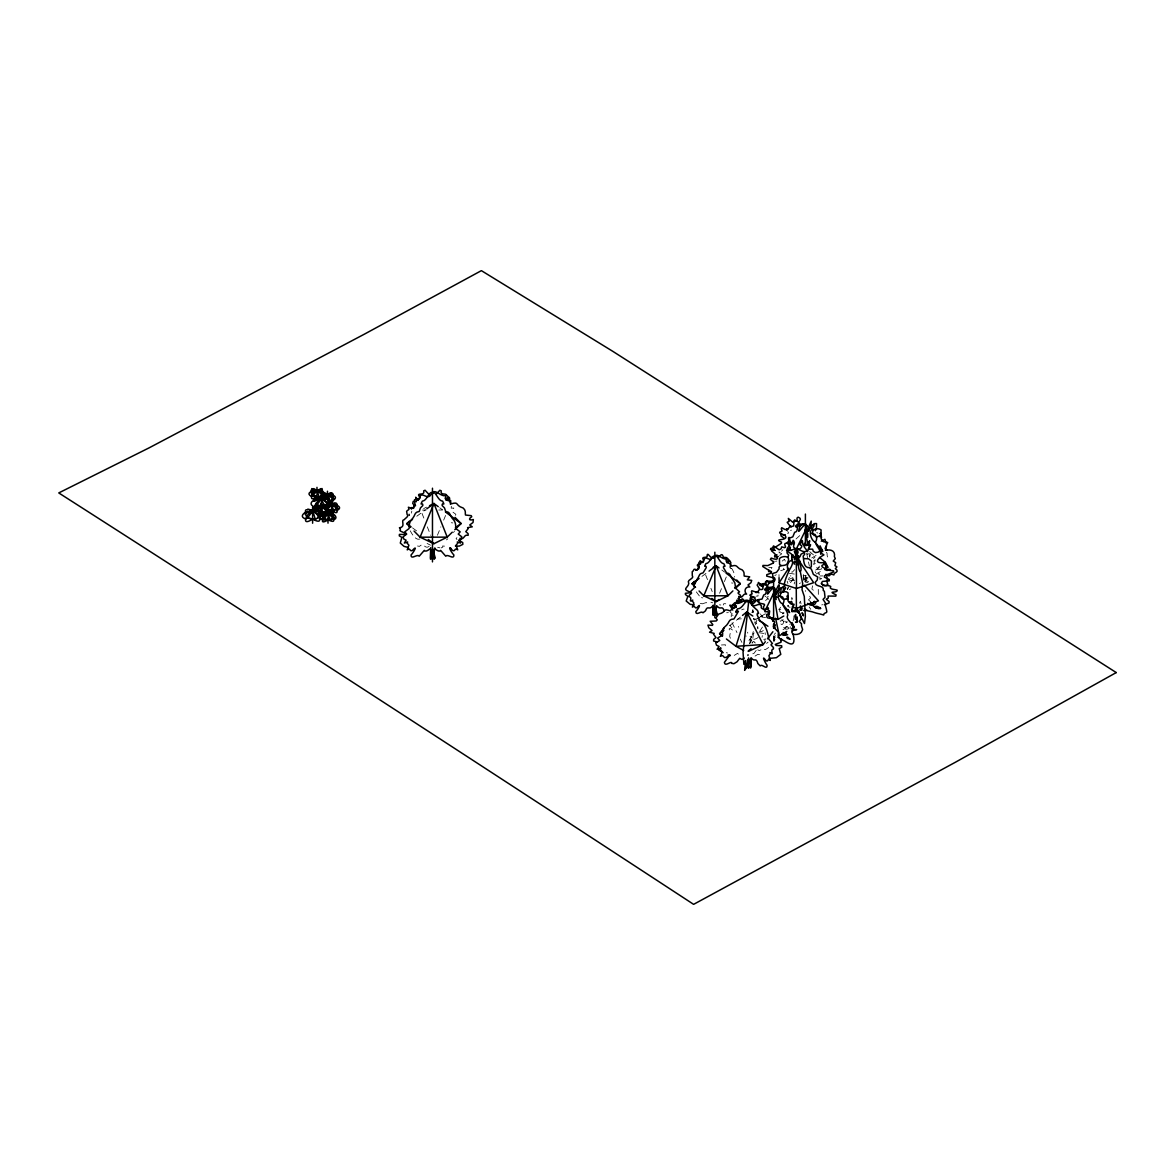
<?xml version="1.0" encoding="UTF-8"?>
<svg xmlns="http://www.w3.org/2000/svg" width="1175" height="1175" viewBox="0 0 1175 1175"><rect width="100%" height="100%" fill="white"/><g stroke="black" fill="none" stroke-linecap="round" stroke-linejoin="round"><path stroke-width="0.75" stroke-dasharray="5 3.75" d="M753.248 612.278L753.058 609.84M796.856 621.781L797.208 615.715M797.384 621.59L796.988 615.553M783.652 568.259L783.652 569.552L784.474 569.214M807.181 553.543L807.357 554.438L808.811 553.748M795.974 614.305L795.828 622.794L797.032 621.59M451.332 506.308L451.215 508.188L453.785 508.026L452.962 512.168L455.827 514.298L455.621 515.355M731.628 568.318C732.657 569.728 735.124 574.428 734.581 577.072M782.433 613.879L783.373 612.542M797.267 620.518L797.105 622.603L795.02 621.913M810.75 609.326L809.134 606.887M794.168 583.96L794.726 581.948M779.921 611.925L779.495 609.105L780.567 607.181M795.666 614.07L795.402 622.471L797.37 622.163M753.542 633.296L752.162 643.048M801.027 603.891L800.469 601.203L799.073 603.774M784.827 621.134L785.59 621.413M752.426 609.869L752.734 612.528M753.674 618.314L753.454 619.592M809.443 556.979L810.912 553.778M783.005 629.697L784.944 628.522C786.956 626.084 789.571 626.525 790.041 624.101M815.612 570.066L819.518 567.54M747.785 633.149L747.638 632.194M752.911 612.572L753.16 611.352L751.648 612.322M819.842 575.97L822.838 575.912M749.488 643.562L753.293 631.548M755.452 624.674L757.082 619.533M782.697 619.739L782.447 620.664L783.417 619.842M788.601 587.265L787.529 589.571M826.466 552.221C827.773 553.645 826.48 555.129 827.714 557.17L826.627 560.387M437.423 535.257L440.889 526.841M443.665 520.099L445.751 515.047M719.585 593.272L721.641 588.264M724.387 581.61L726.444 576.602M819.636 574.722L818.887 573.106L818.314 574.281M756.201 650.392L753.895 653.462L750.605 654.431M783.622 613.761L784.078 612.807M757.875 628.772L757.743 626.407M728.324 612.616L726.649 612.748M765.557 617.551L762.002 617.022L763.544 613.849M757.875 628.199L757.611 627.332M791.48 599.367L791.788 597.488L792.655 599.265M411.456 513.108L411.793 511.125M787.544 606.388L788.205 605.228M765.087 632.738L765.307 634.529M781.052 620.885L781.742 619.798M749.9 643.533L751.883 639.832L748.519 641.344L754.13 632.884M759.755 631.239L762.546 626.892M787.353 622.06L785.855 622.809L786.971 621.384M754.335 619.754L755.084 618.652M815.215 560.475L813.761 563.589M453.477 532.554L454.387 531.291M773.767 641.873L774.986 639.611L773.429 635.469M784.606 559.564L785.297 561.121M447.851 538.782L446.456 539.913M771.388 568.553L772.004 567.437L768.788 567.701M752.073 643.033C755.114 639.112 753.439 643.283 755.452 642.931M780.817 621.281L780.156 620.929M793.125 620.797C794.08 618.682 794.506 614.701 792.728 614.114M762.076 637.276L762.325 635.587M738.517 626.393L738.737 627.274M775.515 633.031L774.207 634.485M784.459 559.256L782.183 561.107M790.393 582.668L795.034 577.41M791.553 530.145L790.467 530.351M815.156 559.579L813.658 561.165M806.138 577.175L805.815 581.963M766.599 643.415L768.083 642.137M788.616 578.408L789.512 577.468M796.033 538.972L800.043 535.33M765.601 600.543L768.274 598.119M813.408 558.492L814.907 557.244M763.265 630.549L761.576 631.621A6.8 3.936 60 0 0 760.225 631.504L759.784 631.313M729.616 625.746L741.058 616.552M803.406 576.881L804.185 578.438M790.393 626.716L789.894 628.375M702.841 597.884L701.475 597.678M416.802 516.236L425.379 509.862M701.945 576.382L707.629 572.166M733.068 615.421L731.305 614.569L731.232 616.713M721.421 644.987L725.43 644.767L725.181 645.898L722.508 646.749M758.154 637.379L756.597 638.568A6.8 5.552 0 0 0 754.688 639.229L749.944 639.376L751.75 636.6L745.538 636.013M790.863 588.822L789.321 589.791M815.303 563.251L813.614 564.617M754.673 623.073L755.099 621.472M765.013 596.738L765.924 596.151M775.324 635.543L773.928 636.63L773.987 640.654M734.243 655.415L737.518 653.373L740.309 655.87M456.899 537.636L456.076 538.635L457.002 539.472M799.397 583.578L800.498 582.932M764.352 640.287L765.351 639.964M811.763 557.963L816.493 555.202M816.052 574.076L823.396 569.772M754.673 620.018L759.138 617.404M760.622 616.537L765.087 613.923M774.81 575.574L776.293 574.737M757.919 618.256L765.806 613.864M441.198 547.932L442.887 547.036L442.534 546.008L444.738 546.14M723.242 605.037L723.8 603.656L725.753 603.788M741.689 609.854L742.776 609.267M419.901 539.031C415.509 540.808 411.705 533.509 409.722 529.896M423.632 508.599L426.584 507.145M731.305 568.436L730.204 568.377M788.249 579.745L794.608 576.822M768.685 647.484L765.277 649.702L763.192 648.806L759.344 650.539L757.772 649.863M452.816 522.919L451.259 522.743M732.936 583.123L731.555 582.947M779.642 555.364L781.786 553.807L778.614 551.956M809.046 600.807L809.869 600.601M763.706 639.376L765.792 638.95M780.67 570.727L784.107 569.567M789.218 581.126L794.3 579.407M768.318 596.357L766.746 597.399L768.391 599.529M815.215 571.799L815.597 572.724M794.726 569.611L792.332 572.166A7.402 4.274 60 0 0 791.539 572.019M821.766 604.89L822.662 604.699M755.055 656.091L757.919 654.284L760.666 654.96M700.3 603.539L701.534 603.642M429.095 546.448C425.027 549.386 424.072 543.173 420.635 545.332L419.49 546.36L417.522 545.993M775.456 561.298L776.866 561.062M816.743 532.627L817.829 533.053M781.537 551.178L782.902 549.724M756.318 596.122L757.978 596.048L758.037 595.005M794.652 580.582L792.2 580.421L793.419 577.043L790.305 575.779M778.57 609.238L780.802 609.443M775.118 636.586L774.061 636.821L773.987 641.095M737.694 619.078L741.308 618.843M808.047 577.498L805.888 577.806L805.815 582.447M437.658 547.315L439.891 547.844M719.452 604.817L720.804 605.008M743.173 609.135L744.069 609.12M787.94 587.662L787.529 589.218M422.486 510.053L426.114 510.038M438.774 510.009L442.402 510.009M790.129 607.225L788.645 606.917L787.955 605.198M755.731 622.677L756.538 623.837M787.588 533.421L788.66 533.039L787.72 531.423M819.239 577.748L821.736 578.658M812.454 589.527L813.364 590.188M789.35 573.312L794.491 574.09M803.068 575.383L806.491 575.897M758.83 632.693L765.674 633.722M702.004 603.891L706.263 602.555L709.347 604.479M820.973 579.128L819.489 579.069M726.268 652.712L727.531 652.992M732.157 613.614L730.218 612.381M430.461 545.185L427.083 543.423M804.552 581.625L807.974 582.741M710.948 602.246L712.711 602.834M803.406 574.59L804.273 579.848M780.303 612.043L783.607 613.321M821.369 568.45C823.381 569.611 814.04 570.213 815.758 567.202C817.668 568.7 818.006 568.039 819.504 566.086M804.067 579.672L808.797 581.816M775.324 637.54L773.928 637.012L774.149 640.874M807.842 578.908L805.756 578.012L805.991 582.212M699.331 595.901L695.336 590.555M809.707 596.224L810.574 597.899L807.71 600.587A8.21 3.349 -71.6 0 0 807.181 600.66M721.832 570.022L724.681 572.122M439.67 507.718L442.52 509.832M412.513 527.869L416.802 531.041M809.692 551.663L815.259 556.436M753.909 618.608L754.629 619.783M812.63 585.84L811.866 589.086M732.069 622.809L736.975 632.591M740.25 639.112L741.88 642.373M787.147 581.17L787.911 583.446M730.38 638.275C728.177 635.043 732.451 632.209 729.087 629.168C729.925 626.055 737.401 636.16 729.91 625.159M760.533 613.952L762.002 617.022M795.916 621.516L796.547 622.853L796.503 615.759M705.661 574.986L707.629 579.98M710.904 588.293L712.212 591.613M422.016 513.416L424.66 520.143M427.318 526.87L430.637 535.271M806.652 553.44L809.34 565.939M809.296 553.557L809.883 557.112M803.48 576.396L803.803 580.509M794.594 614.907L795.343 622.016M779.113 551.736L779.172 552.999M795.783 614.363L796.018 621.722M818.285 589.395L818.373 595.945M778.996 574.604L779.04 577.894M805.404 575.28L805.404 583.197M805.404 590.57L805.404 591.377M773.605 635.837L773.605 641.183M783.872 621.399C782.506 627.993 777.718 622.089 783.872 621.399M788.117 627.332C791.054 629.918 782.007 629.727 783.138 627.068C785.487 629.829 785.487 624.41 788.117 627.332"/><path stroke-width="1.5" d="M724.182 610.824C722.023 604.861 720.818 610.501 717.117 606.197L715.825 608.253L716.574 615.421L713.489 613.644L713.592 606.594L712.549 606.197C708.848 610.501 707.644 604.861 705.485 610.824L703.017 612.748C701.416 610.222 695.908 616.376 695.776 611.646C698.126 609.37 702.239 601.732 696.893 607.681C694.425 609.135 695.233 604.538 692.369 607.078L693.867 602.966L692.31 601.115L692.736 600.087C687.478 603.23 693.412 597.443 689.182 596.694C687.801 594.168 694.498 593.595 690.122 591.877L694.058 588.087L694.689 586.648L693.793 585.796L697.348 578.893C699.727 575.882 698.684 573.503 703.047 572.93L706.219 567.672C706.513 563.883 702.988 569.126 705.822 563.692C710.288 563.442 711.756 554.101 715.149 556.318M788.513 570.947C783.079 560.827 799.382 554.13 789.203 570.389C787.25 575.03 784.665 580.2 784.239 585.209L785.326 588.029L782.8 592.097M806.682 525.857L806.065 524.403C802.275 524.535 795.372 539.457 800.381 525.196C795.167 523.727 799.499 531.776 794.652 532.304L792.817 536.843L790.261 537.827C786.325 536.108 790.687 541.308 787.5 542.218L787.191 543.335L788.645 543.893M319.086 514.048L320.188 511.698M781.243 565.483L779.554 564.441L779.422 558.61C782.388 555.378 791.304 555.628 787.808 562.061C786.971 568.01 777.923 563.089 779.098 568.862L776.528 572.298L772.416 573.547L773.003 576.749C778.467 579.995 771.887 583.696 768.244 582.653M826.539 545.861L825.438 550.355C830.798 548.975 835.572 550.972 834.382 556.539L835.293 558.61L833.237 561.062L835.689 562.678L834.911 565.616L836.923 566.864L835.381 568.656L836.953 570.051C838.069 572.871 833.765 572.196 833.868 574.928C828.257 572.387 831.371 577.865 826.583 574.883M797.193 611.191L797.252 608.062M796.738 562.267L797.252 561.165L797.428 564.764M798.515 560.827C804.684 571.902 797.663 578.203 798.354 559.285C799.749 554.85 797.002 553.352 797.384 559.373C795.828 557.112 796.239 554.673 798.031 552.823L798.045 551.839C795.416 545.802 791.818 552.147 787.514 550.003C785.311 547.814 793.522 544.686 786.604 543.129C781.948 543.232 787.72 547.359 784.489 547.712L781.683 546.83L781.081 548.813L779.187 549.841L773.532 545.905L772.886 547.095L774.222 549.415L771.534 550.899C776.073 554.189 782.242 562.193 771.211 558.081L770.403 559.373L773.312 561.797L773.209 563.089L767.833 565.586L762.957 565.439L762.781 566.526L771.035 571.726L771.094 573.136L766.746 574.692L766.732 576.132L772.871 577.674L773.928 579.921C770.771 583.241 764.763 578.688 765.307 583.637L759.638 584.283L759.873 585.429M726.135 560.064L726.767 562.517C730.336 560.71 729.073 560.269 730.835 562.517L730.145 567.334M432.077 493.5C434.941 487.493 441.315 498.273 446.779 495.248L449.1 497.73L445.589 498.127L446.147 499.977L449.423 500.961L451.185 503.84C458.338 501.754 455.812 504.398 460.262 506.836L463.126 507.997C466.387 510.699 464.903 513.313 465.491 515.032L471.263 515.663L471.733 516.736C468.164 518.851 469.06 520.922 473.349 519.541L473.026 522.478L469.75 524.975L472.262 526.826L467.577 527.648L468.252 528.544L465.785 531.629L468.091 533.641L468.179 535.271C463.846 534.111 464.639 539.09 460.982 538.87L459.88 538.297M748.563 668.325L748.607 657.897L746.272 667.943L745.949 668.692L745.919 667.268L744.627 670.367L745.582 660.57L743.863 664.33L743.041 652.213L748.783 600.778L750.428 601.071L753.219 606.564L757.523 610.515C760.196 616.743 756.935 610.794 757.155 614.966L760.166 621.149C765.498 623.411 768.303 633.927 768.729 638.95L772.474 643.533C768.244 645.178 774.78 646.367 773.37 649.041C769.287 649.658 775.074 656.487 769.977 652.536L770.389 653.741L768.905 655.694L770.345 660.438C767.51 657.368 768.465 662.538 766.041 660.717C760.901 653.579 764.954 662.671 767.099 665.27C767.246 670.661 761.782 663.243 760.196 665.902L757.86 663.523C755.907 656.634 754.614 662.744 751.119 657.706L749.9 659.909L750.605 668.032L747.667 665.755M431.915 493.72C434.853 488.374 437.732 501.167 442.578 501.093C445.78 507.203 441.815 501.314 442.153 505.558L444.458 507.879L445.707 511.478C450.613 512.124 449.438 514.797 452.125 518.175L454.137 520.51C456.135 523.815 455.548 526.488 455.812 528.515L460.174 531.849L458.235 534.096L461.775 536.784L461.143 539.031L458.823 540.192L460.6 543.07L457.295 541.983L457.78 543.158L456.018 545.229L457.721 549.856C454.49 546.992 455.386 552.147 452.639 550.517C446.617 543.834 451.244 552.426 453.888 554.967C454.093 560.343 447.513 553.44 445.751 556.216L440.64 550.385C439.597 551.853 437.408 550.899 435.029 548.857L433.869 549.312L433.942 553.234M430.711 547.638L430.329 558.096L435.235 558.096L433.913 552.999L434.838 547.888M713.269 605.11L712.931 614.422L717.293 614.422L716.118 609.884L716.603 605.874M796.386 610.192L796.444 609.384L797.913 611.984M778.628 590.305L783.196 586.589L783.578 592.317M810.75 528.221L810.868 526.635L814.437 523.609L816.537 523.565L816.449 528.867L815.332 530.703M778.614 595.769L782.565 596.973L784.004 599.676C783.813 610.398 775.103 596.621 779.275 592.288C777.909 587.515 776.278 595.666 775.192 594.844C772.797 593.14 774.163 591.745 774.78 589.571C773.429 584.518 770.683 588.866 767.657 586.854C766.188 584.871 771.769 582.962 767.04 581.038C763.941 581.346 768.494 587.001 763.721 583.549L762.017 585.767C755.907 580.391 760.049 582.55 757.126 585.062L759.77 589.38C766.32 590.761 759.579 584.019 765.982 584.798C770.638 586.81 760.137 590.599 766.849 590.07M810.853 533.186L815.142 534.493L816.698 537.43C816.625 548.916 807.196 534.566 811.411 529.837C811.47 521.215 804.199 541.998 806.285 527.149M803.715 558.536L808.576 558.815L811.426 561.048L811.323 566.849L809.795 567.657C803.362 568.201 803.891 560.548 803.157 556.157L804.684 554.203L804.243 552.544L801.071 554.174L799.955 556.686C794.99 562.81 797.942 546.845 794.506 548.314C791.671 545.729 795.798 544.319 793.918 541.19C791.642 537.239 794.271 548.123 791.935 542.292L791.186 544.524L789.497 538.84L788.895 543.202L790.569 550.385M329.25 498.288C327.223 495.556 326.547 499.096 326.929 496.291C324.946 496.173 324.153 497.774 322.464 498.788M782.741 598.956C776.528 594.521 783.49 589.072 788.087 592.832L787.984 600.866L790.569 603.803L794.094 604.303L791.788 610.28L794.256 611.587L799 611.778L800.454 615.994L798.222 610.31L798.53 613.218M814.275 535.683C809.105 530.204 817.154 526.708 821.134 529.984L820.737 535.697L816.126 536.99M820.767 536.549L821.149 533.362L819.724 533.641M322.699 491.767L322.067 488.565L320.775 490.107L321.098 488.594L317.088 490.533L313.843 488.624L312.653 488.962L313.064 490.093L311.874 488.565L312.315 489.96L310.92 490.298L311.874 492.78M413.718 508.188L413.673 506.087L415.509 505.779M409.106 514.298L409.311 515.355M746.918 663.992L746.213 666.519L751.075 666.93L750.913 659.63M820.767 554.292C820.855 549.9 816.346 546.507 815.332 542.16M825.981 585.811L827.832 584.562L826.568 580.421M747.902 655.488L748.034 654.71M316.472 509.715C318.763 506.88 321.759 505.265 324.843 504.369C324.036 503.385 328.119 512.08 327.502 504.192C326.709 503.267 320.158 494.322 319.218 499.669C317.558 496.717 304.898 503.678 314.915 507.012M751.956 604.728L752.323 602.026L752.573 604.273M792.023 560.343C791.01 553.836 792.846 552.397 794.814 558.815C798.148 555.643 793.081 551.56 797.34 548.373C799.176 551.104 804.478 545.597 800.087 544.847C804.42 532.98 800.704 549.768 804.728 543.261L806.182 545.67L809.692 540.706L809.046 544.025L810.603 544.847L807.372 551.663M414.746 503.12L415.421 505.353M699.066 565.483L698.905 566.423C700.124 569.111 697.216 569.537 695.864 570.316M803.127 614.363C800.058 608.679 804.376 619.401 803.201 614.496M332.084 504.633C331.893 502.401 330.939 498.993 328.545 501.02C330.395 499.801 327.766 498.508 326.077 499.022C322.244 499.125 318.234 496.364 312.961 495.894L310.905 492.31L315.062 489.916L318.161 490.504M801.776 610.266C801.512 603.333 802.525 611.852 799.617 609.854M796.577 610.104L797.311 609.179M749.856 601.115C750.546 592.993 751.618 600.748 751.574 604.64M433.869 549.973L434.427 559.227L430.961 557.214M325.402 494.367C323.287 493.603 319.997 486.597 315.517 492.031C312.462 491.385 307.468 503.767 317.132 496.614M757.757 601.057L758.198 599.632L762.017 599.133L763.721 594.961C768.23 594.403 764.088 587.162 768.979 588.411C764.367 601.541 770.727 587.808 774.207 587.691L774.78 588.205C771.799 591.216 775.823 596.357 777.101 592.376L778.173 589.982L781.199 587.764L780.699 592.876M792.17 611.676L792.596 609.884L791.656 610.618M694.572 583.784L694.807 582.918M325.695 505.191L330.043 504.383L321.744 498.45L313.681 501.049L316.383 499.492M733.45 607.96L734.904 607.108L734.772 604.596L736.343 607.034M809.193 529.499L810.368 526.899L813.658 524.476L814.113 525.842L812.542 528.06L813.115 530.043M327.135 499.463L321.744 498.45L316.339 505.705L324.403 507.233C330.263 500.565 332.29 505.103 335.183 506.91C335.624 507.864 341.308 517.073 330.674 510.023M723.168 630.314L723.477 629.374M830.387 570.36L829.77 569.302L824.982 569.743M788.028 557.347L788.645 555.055L786.956 552.852L787.441 551.266L791.627 554.189L792.229 557.655M438.231 506.66L433.942 503.502L420.077 537.195L433.942 543.687L447.22 537.137L452.258 532.187M718.997 567.936L716.148 565.836L703.796 595.828L716.148 601.6L727.957 595.769L732.906 590.922M331.174 502.709C335.683 500.623 330.116 496.085 328.53 494.939C323.433 493.676 322.567 494.616 319.189 497.627M773.811 561.386L773.576 562.707M765.101 610.677L773.605 593.258L777.027 597.399M795.945 549.827L805.404 530.454L807.724 533.259M759.623 589.262L757.214 592.45L751.824 590.746C750.105 592.332 754.467 594.139 750.311 594.579L749.9 595.431C752.587 596.327 759.168 600.454 752.852 601.321M792.067 560.798L792.508 559.961M332.701 496.379C334.493 492.457 330.718 493.632 331.673 492.868C331.188 492.663 330.028 492.428 328.236 494.308C324.109 493.617 323.478 489.755 321.656 495.174M758.33 602.702L758.903 600.278C755.936 597.84 753.924 606.873 750.032 602.643M433.986 557.214L430.52 559.227C430.843 556.26 433.032 550.15 429.903 548.857C427.524 550.899 425.335 551.853 424.293 550.385L419.196 556.216C417.433 553.44 410.839 560.343 411.044 554.967C413.688 552.426 418.315 543.834 412.308 550.517C409.546 552.147 410.442 546.992 407.226 549.856L408.915 545.229L407.152 543.158L407.637 541.983L404.332 543.07L406.109 540.192L403.789 539.031L403.157 536.784L406.697 534.096L404.758 531.849L409.12 528.515C409.385 526.488 408.797 523.815 410.795 520.51L412.807 518.175C415.495 514.797 414.32 512.124 419.225 511.478L420.474 507.879L422.794 505.558C423.117 501.314 419.152 507.203 422.354 501.093C427.127 501.167 429.991 488.771 432.855 493.5M702.9 562.517L703.531 560.064C701.005 556.377 705.103 557.993 707.086 556.788C706.998 549.21 711.081 561.709 714.488 556.935C717.029 551.574 722.698 561.18 727.575 558.492L729.631 560.695L726.502 561.048L727.017 562.693L729.925 563.574L731.496 566.13C736.931 564.397 736.314 566.585 739.574 568.788L742.115 569.831C745.023 572.24 743.702 574.575 744.23 576.088L749.709 576.822L747.271 579.833L751.721 580.391L750.928 582.727L748.005 584.944L749.812 586.986C745.317 586.163 743.452 591.422 746.61 594.109C742.762 593.067 743.467 597.502 740.221 597.311L738.708 596.386M337.166 505.72C337.607 500.462 330.704 503.429 328.868 506.822M794.388 559.447L796.297 556.524L813.658 582.668L796.459 588.513L779.098 582.829L788.66 568.215M793.169 611.632L795.725 609.428L796.136 610.178M786.501 550.693L790.467 547.594M325.519 496.981L327.59 494.19L331.747 494.969L333.788 498.553L329.632 500.947L327.59 494.19L325.548 493.794L328.647 494.381M317.735 510.214L320.848 506.028L325.005 506.822M334.757 509.509L337.857 508.511L335.815 504.927L329.617 503.752L331.658 504.134L333.7 510.905L327.502 509.73L333.7 510.905L337.857 508.511L331.658 504.134L327.502 509.73L326.136 507.336M333.465 519.849C338.767 518.498 334.155 514.107 333.759 514.738C332.672 511.022 332.569 513.078 331.056 512.094C325.974 515.972 322.156 508.099 322.552 515.311M723.932 628.096L719.599 633.795L722.331 635.866M765.307 641.712L763.133 644.561L748.416 651.391M767.466 638.862L772.886 631.739M323.022 516.427C321.216 511.213 320.599 513.769 317.661 511.11C315.899 512.373 310.934 508.834 310.332 512.124C308.746 509.069 296.291 516.324 306.029 519.012M794.829 564.088C793.375 565.395 794.168 558.639 795.446 562.164M783.431 590.555L785.752 587.926M436.718 493.75L439.876 490.239L441.257 490.856C439.714 496.217 448.365 492.134 445.81 496.217M718.615 557.156C721.435 554.189 722.155 553.366 723.359 557.067C724.505 558.096 728.015 556.421 726.708 559.344M798.559 561.062L799.485 560.181L800.102 563.574M409.326 521.186L406.8 523.653L410.428 527.355M454.784 529.719L461.099 523.536L455.063 517.382M695.541 587.383L692.002 583.769L694.469 581.346M735.374 588.499L740.309 583.652L736.769 580.039M827.538 579.877L826.025 574.237M789.424 602.423L791.568 601.409L792.611 604.802M713.622 557.787L714.341 557.126C716.956 552.367 719.526 563.75 723.844 563.692C726.679 569.126 723.154 563.883 723.447 567.672L726.62 572.93C730.982 573.503 729.939 575.882 732.333 578.893L734.86 582.918L735.609 588.087L739.545 591.877C735.168 593.595 741.866 594.168 740.485 596.694C736.255 597.443 742.189 603.23 736.931 600.087L735.829 603.524M723.903 630.343L719.599 633.795L722.625 635.822M742.497 615.406L746.786 611.955L752.822 616.038M748.211 650.994L751.075 648.703M744.172 658.029C742.174 660.923 740.676 658.397 739.707 658.308L737.048 661.789L733.92 663.713L731.79 663.39C731.819 659.939 724.916 667.488 724.373 662.421L729.925 654.93L726.121 657.398C723.08 658.822 723.918 653.667 720.363 656.282L722.273 651.802L720.29 649.569L720.833 648.453L717.088 649.246L719.1 646.514L716.486 645.163L715.766 642.857L719.776 640.492L717.572 638.069L722.508 635.102C723.257 632.972 721.097 630.931 724.402 627.259L726.693 625.1C729.675 621.839 728.603 619.137 733.964 618.975L738.443 611.323C736.769 609.942 735.697 614.319 735.858 611.514L737.489 608.856C743.114 608.885 744.553 599.573 749.386 601.086M748.137 602.496L748.93 600.675L749.033 602.07M412.513 519.409L406.8 523.653L411.088 526.826M426.804 508.804L433.942 503.502L447.22 537.137L420.077 537.195L414.041 531.041M455.371 527.781L461.099 523.536L445.384 511.933M692.002 583.769L699.096 578.497M709.054 571.109L716.148 565.836L727.957 595.769L703.796 595.828L699.081 590.996M718.997 599.485L716.148 601.6L711.888 598.457M734.625 587.882L740.309 583.652L726.106 573.165M813.688 601.688L814.627 601.336L815.758 602.76L814.393 604.714L812.733 604.112L813.658 601.864M781.962 633.81L784.357 635.132L783.093 632.385M431.107 494.455C427.847 500.374 423.029 492.369 420.048 495.923L419.989 496.687C421.311 499.918 415.788 498.303 416.214 501.754L413.248 501.387L412.689 503.532L414.555 505.279L413.512 507.512L411.72 508.364L408.386 507.233L409.003 509.304L406.594 511.257L407.152 514.503C409.488 516.163 405.037 518.263 404.229 519.717C400.117 519.982 406.418 527.046 399.427 527.781C402.1 529.029 398.369 530.336 400.69 531.203L405.889 533.582L404.993 534.522L399.397 534.39L399.294 535.844L401.894 537.386L400.293 543.026L404.009 546.36L407.828 547.359M333.436 515.282C333.318 513.225 327.693 512.197 325.695 515.091C324.153 515.649 317.588 526.767 328.853 519.365M786.78 596.195C790.129 595.475 785.972 600.454 783.475 599.265M771.564 618.593L773.091 618.564L772.709 621.178M821.266 541.22L824.923 539.31L826.054 542.997M824.865 568.906L827.802 567.187L825.511 562.37M770.888 618.358L778.012 619.416L783.798 616.023M786.78 631.401L779.348 635.763L775.588 618.241M791.245 628.787L794.212 627.053L792.097 622.618M322.626 493.485L321.26 491.106L317.103 490.313L312.961 495.894L319.159 497.084L323.316 494.675L315.062 489.916M326.415 514.092C324.036 513.196 322.464 514.533 315.385 519.512L307.512 518.013L304.912 513.475L307.556 511.947M332.922 500.565C339.56 496.408 331.218 494.543 329.338 494.087C327.076 493.441 324.476 496.188 323.11 498.303C322.611 496.775 318.205 501.02 316.369 502.68C318.278 502.709 311.801 508.055 315.385 507.762C313.079 506.748 321.832 505.147 314.65 508.041L320.848 506.028L327.061 510.405L322.905 512.799L318.249 511.918M318.557 513.651L321.568 511.918M313.417 518.557C299.228 528.353 307.865 511.404 311.184 512.799C311.742 509.377 315.297 510.993 316.192 509.054C317.147 509.245 318.719 508.555 317.441 510.655C320.437 506.675 317.25 511.213 320.305 510.905M326.077 513.078L332.29 514.268L334.332 517.852L330.175 520.246L323.977 519.056L321.935 515.472L326.077 513.078L330.733 513.974M332.378 510.023C323.081 516.765 326.283 509.025 327.546 507.233C328.133 507.218 329.94 515.752 325.637 510.391C324.153 508.657 320.878 505.177 317.456 506.322M716.177 613.644L713.093 615.421L713.592 607.196M806.696 535.022L807.739 534.14L807.754 537.342M774.795 597.458L775.794 596.783L776.176 599.544M793.683 557.743L796.327 556.274L794.359 551.56C797.854 545.861 801.335 553.102 806.109 551.413C808.62 549.489 799.455 545.332 807.122 544.686L809.531 546.184L808.238 549.122L812.601 549.18L813.276 551.266L815.391 552.602L818.079 552.191L821.692 549.562L822.427 550.855L820.928 552.97L823.925 554.879C816.728 558.712 813.658 564.132 824.953 562.443L825.188 563.545L821.942 565.498L822.059 566.805L828.052 570.169L833.486 570.786L833.677 571.917L824.483 575.779L824.409 577.189L829.271 579.451L829.271 580.876L822.441 581.434L821.252 583.52C823.499 586.795 828.478 584.607 830.725 586.472C828.257 589.527 835.44 589.351 837.188 590.188C837.746 593.581 826.172 590.349 836.101 594.844L835.792 596.136L828.067 596.063L828.346 597.943L826.216 599.191L829.095 601.527L829.007 603.039L824.336 604.684M429.521 505.691L433.942 503.502M713.196 567.29L716.148 565.836M720.73 647.866L718.586 649.907L723.212 652.654M809.898 605.022L813.144 604.611L813.335 606.08L816.111 608.121M749.356 666.577L746.742 667.708L747.682 659.718M768.964 570.227L768.567 571.637L771.49 571.52M336.99 510.508C346.552 505.705 326.444 501.843 327.399 503.678M319.556 519.012L321.436 518.439M774.589 547.638L781.375 543.305L781.478 542.116C771.96 538.179 789.512 541.381 785.135 535.521L781.037 533.935L779.642 532.818L780.082 531.893C784.606 531.408 779.862 529.455 781.727 527.722L785.091 529.572L787.588 529.572L790.202 526.106C797.546 527.986 790.143 520.393 797.12 521.259C802.349 523.507 791.715 526.194 796.929 527.222M418.285 500.065L419.769 497.025C415.157 491.708 425.365 496.511 423.676 490.856L425.056 490.239L429.33 494.807M778.247 556.465L774.648 556.994L774.648 555.702L776.925 554.717M809.193 530.909L805.374 530.233L806.682 526.444C805.213 520.966 802.231 525.695 798.941 523.492C797.355 521.347 803.406 519.262 798.266 517.176C794.902 517.514 799.852 523.653 794.652 519.908L792.817 522.302L788.337 518.41L789.159 521.303L787.191 522.302L791.069 527.252M792.978 607.24L796.4 608.356L818.446 600.866L804.39 585.223M310.905 492.31L317.103 490.313L319.159 497.084M325.46 506.146L331.658 504.134M304.912 513.475L312.785 510.919L316.31 511.595M321.935 515.472L328.133 513.475L334.332 517.852L331.233 518.851M317.514 517.485L320.657 516.471L318.058 511.933M710.89 559.711L705.514 557.846L703.722 559.77C704.912 562.649 699.992 561.209 700.373 564.264C698.317 563.06 695.541 565.733 698.846 566.6L696.981 570.066C692.457 567.789 694.792 570.389 692.207 571.74L692.295 575.618C694.557 578.159 688.462 579.525 688.33 581.625C690.592 586.046 683.042 588.322 686.553 590.482L691.179 592.611L685.392 593.316C684.467 595.754 689.505 595.226 687.213 598.104L686.2 601.012L690.18 604.332L694.249 604.89M785.282 534.831L780.876 534.331L781.052 536.035L784.136 538.135M755.084 597.282L751.045 596.827L751.192 598.383L754.042 600.322M826.524 570.389L827.832 570.374M792.508 629.11L796.709 629.668L791.935 630.505M799.132 526.547L803.538 524.035L805.301 524.256L807.21 525.71L805.272 529.866L807.122 530.189L811.235 521.113L810.853 526.885M767.833 589.659L772.9 587.309L775.265 589.703C771.564 603.715 781.845 573.15 778.614 589.982M732.98 605.668L730.6 605.345M787.647 634.75L782.902 635.264M803.744 610.471L806.887 610.192M820.679 608.298L818.343 608.577A8.21 6.477 -24.9 0 0 817.315 608.283M455.386 545.949L459.234 546.125L462.818 544.377L462.759 542.615L459.19 540.294M773.297 547.697L770.712 548.49L770.536 549.518L775.324 550.414M792.728 634.133C796.033 634.911 801.13 634.838 802.628 629.683C802.202 627.171 800.998 626.275 801.526 623.749L799.206 621.413L801.1 619.152L800.483 615.773L804.478 623.528L805.36 616.449L804.288 596.401L802.026 589.732L802.701 583.652L800.337 571.843M311.713 496.687C304.031 492.369 314.929 490.607 315.164 490.137C319.012 490.504 320.937 493.383 322.596 496.761M314.812 506.733C316.251 501.74 315.106 505.47 318.308 505.133C319.688 505.603 322.552 506.484 324.932 506.41M311.096 519.012L314.474 519.012M328.133 519.849L323.977 519.056L328.133 513.475L330.175 520.246L322.743 519.849L319.38 517.367L320.687 516.383L312.726 510.89L312.124 509.759L314.107 508.423L313.96 507.277L314.386 509.01M737.944 598.486L742.159 601.115M769.14 658.441L776.367 657.706L780.802 654.328L779.216 648.556L781.786 647.234L781.683 645.765L776.146 645.442L775.265 644.429L780.406 642.475C782.726 641.77 778.996 640.228 781.654 639.156C774.81 638.01 780.92 631.357 776.91 630.696C776.132 629.168 771.696 626.774 774.017 625.232L774.56 622.045L771.99 619.445L773.077 618.931C772.21 615.935 765.836 621.149 766.732 614.496L768.538 613.82L767.965 611.632L765.043 611.749C765.483 608.342 760.019 609.531 761.312 606.373L761.253 605.61C758.786 601.82 754.13 608.768 751.31 604.038M819.43 536.432L821.575 537.063L821.031 538.723L823.558 541.748L827.685 542.468L825.085 548.461L826.994 550.164M786.516 598.751L787.867 598.956M320.687 498.244L323.918 498.846M314.915 511.331L310.185 510.42C316.516 509.818 327.076 527.795 311.816 518.557M320.848 512.403L322.905 512.799L320.848 506.028M761.106 586.134L762.737 586.457M736.373 606.697L734.889 606.388L733.743 607.901L729.793 605.228L732.774 610.06M730.365 655.665L728.089 654.901M790.364 543.584L791.377 544.701M787.793 529.014L786.501 528.867L786.795 530.395M450.187 547.903L451.244 548.563M701.916 562.663C699.052 558.654 700.799 561.988 698.831 562.517L698.963 564.485M417.962 499.948L415.73 497.231L416.009 499.36L414.496 499.772L414.628 501.989M773.502 624.307C778.114 624.777 772.504 626.716 775.103 627.7M717.411 642.093L713.607 640.992L713.695 639.362L715.986 637.54L713.533 634.25L714.209 633.413L709.568 632.209L712.05 630.564L708.819 627.803L707.938 625.115L712.388 625.364L712.799 624.542L710.17 621.281L716.265 620.973L717.264 619.842L715.869 618.182L717.47 615.744L718.615 614.128L721.435 613.203C725.944 611 723.286 608.342 730.424 610.956L732.172 608.224L735.403 607.504L735.976 605.712L732.495 605.008L734.786 602.731C740.426 605.845 745.053 597.15 749.488 601.321M807.46 603.436L812.189 604.846L810.324 601.806M313.975 511.742C310.714 509.877 310.259 509.656 307.821 509.098C308.805 511.066 303.561 507.262 306.073 513.886M809.795 567.657C812.028 569.199 812.145 571.682 813.394 574.399L817.727 576.998L817.198 580.097L815.332 582.124C814.642 587.603 824.498 584.621 823.22 590.423L824.365 591.289L825.026 597.341L823.058 599.426L825.482 603.039C824.909 606.065 826.26 607.563 826.627 610.589C827.978 613.791 823.513 612.043 823.675 615.024C818.608 613.379 818.461 614.011 812.189 611.793L806.021 610.442L804.332 608.665M779.04 637.393L778.085 637.438M743.687 650.48L735.961 646.294L726.414 638.994M780.185 639.053L784.357 640.874C791.039 645.222 795.637 646.367 793.345 635.146L791.715 631.871L792.582 631.181C796.738 623.793 784.694 620.562 787.735 615.186C787.823 611.147 783.666 608.018 782.741 604.023M319.864 511.918L322.875 513.651M327.149 519.365C341.411 526.635 328.236 511.595 326.342 512.476M758.933 592.846L756.627 591.671L756.083 592.655M758.374 601.497C759.256 605.14 767.745 602.32 763.339 606.799L764.132 609.619C766.056 611.543 767.76 605.316 768.479 608.488L767.583 609.472L769.669 610.971L769.228 614.393C766.056 617.448 771.99 615.509 770.183 618.505M758.874 620.121L767.921 626.246M412.866 508.437L411.632 507.512L411.412 509.083M333.788 498.553L327.59 494.19L321.392 496.188L322.758 498.582M428.229 539.472L433.942 543.687M823.631 563.603L827.802 567.187M791.48 624.703L794.212 627.053M824.835 585.914L822.397 584.357L823.043 585.782M814.672 541.675L822.794 551.501L820.062 545.788M782.741 604.317L789.6 612.616L788.131 609.546M745.347 602.085C742.923 599.133 741.748 596.724 741.087 601.6C739.574 602.863 736.798 600.366 737.268 603.421M819.489 557.391L824.923 561.856L826.539 570.272M316.251 496.996L316.472 498.156L314.944 496.173L315.502 497.994L313.681 498.435L314.738 501.299M328.031 501.02L329.808 504.119M325.695 508.011L327.061 510.405M792.449 606.373L792.038 611.558M800.146 607.592L801.056 609.781L800.439 605.845M321.744 498.45L324.403 507.233M445.134 497.965L445.868 499.772C447.734 501.431 449.026 495.218 449.702 498.317L448.923 499.36L450.759 500.697L450.377 504.163M795.769 609.164L795.989 610.06M805.404 530.454L807.798 544.671M773.605 593.258L778.012 619.416M750.546 658.778L750.663 666.005M779.04 577.894L779.098 582.829M796.268 588.646L796.4 608.356M796.297 556.524L796.459 588.513M805.404 514.048L805.404 545.597M773.605 578.173L773.605 621.134M773.605 624.468L773.605 628.243M714.841 552.221L714.841 617.8M432.473 488.198L432.473 561.9M331.526 501.182L331.526 513.504M328.001 510.508L328.001 523.169M327.458 491.223L327.458 499.977M321.568 494.587L321.568 506.719M321.568 507.982L321.568 509.377M320.716 503.326L320.716 515.399M316.971 487.346L316.971 497.657M312.609 507.159L312.609 523.227M785.37 632.679C783.373 636.821 788.601 634.001 785.473 632.605M789.938 639.097C784.885 638.554 786.648 634.897 789.938 639.097M746.786 611.955L735.961 646.294L763.133 644.561L746.786 611.955M820.444 608.488C811.778 608.474 815.479 603.568 820.444 608.488M312.785 510.919L307.512 518.013L315.385 519.512L312.785 510.919M1116.25 672.57L955.437 762.223L693.617 904.353C482.602 766.262 271.205 628.816 58.75 492.927L149.343 447.734L364.617 334.038L481.383 270.647L612.777 351.325L1116.25 672.57"/></g></svg>
